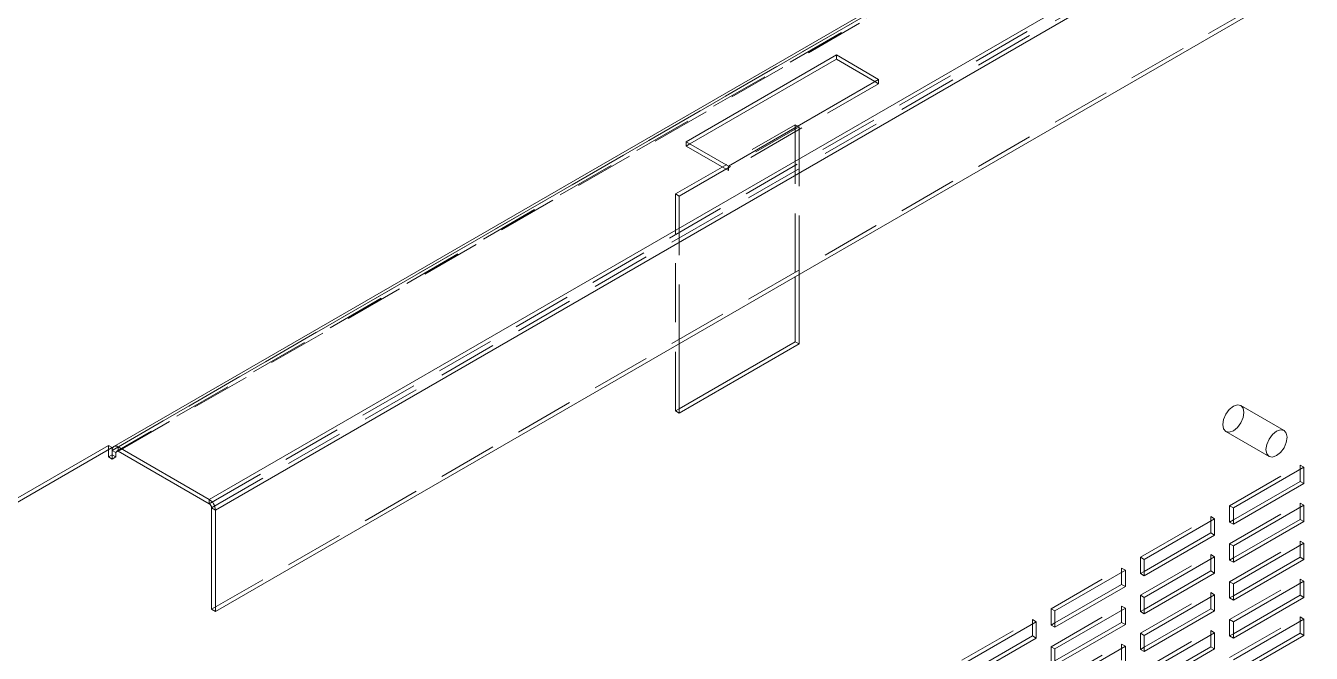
# Model space of a CAD drawing. Header units: millimetres. Extents: x 1 to 4201, y 2 to 2972.
# Drawn here: x 3089.9 to 3366.5, y 2093.2 to 2228.2 of the extents above; entities that cross this region are included whole.
import ezdxf

# ---------------------------------------------------------------- set-up
doc = ezdxf.new("R2010")
doc.units = ezdxf.units.MM
doc.header["$LTSCALE"] = 10
doc.linetypes.add('HIDDEN', pattern=[1.905, 1.27, -0.635])

msp = doc.modelspace()

# ---------------------------------------------------------------- linework, layer by layer
at = {"color": 7, "linetype": 'Continuous', "lineweight": 15}
for p, q in [((3891.791, 2589.67), (3108.922, 2137.73)), ((3109.851, 2137.638), (3892.719, 2589.578)), ((3129.448, 2126.325), (3912.316, 2578.265)), ((3130.761, 2124.05), (3913.629, 2575.991)), ((3130.761, 2102.237), (3913.629, 2554.177)), ((3264.354, 2221.932), (3232.029, 2203.271)), ((3232.837, 2202.805), (3264.354, 2220.999)), ((3273.445, 2216.684), (3264.354, 2221.932)), ((3264.354, 2220.999), (3264.354, 2221.932)), ((3264.354, 2220.999), (3272.637, 2216.217)), ((3241.12, 2198.023), (3273.445, 2216.684)), ((3232.029, 2203.271), (3241.12, 2198.023)), ((3255.515, 2174.256), (3255.515, 2160.254)), ((3256.323, 2174.722), (3256.323, 2159.787)), ((3255.515, 2160.254), (3230.564, 2145.85)), ((3256.323, 2159.787), (3255.515, 2160.254)), ((3230.564, 2144.917), (3230.564, 2159.852)), ((3256.323, 2159.787), (3230.564, 2144.917)), ((3360.663, 2141.158), (3351.369, 2146.523)), ((3348.155, 2140.956), (3357.449, 2135.591)), ((3007.523, 2080.081), (3107.73, 2137.93)), ((3008.331, 2079.615), (3108.538, 2137.463)), ((3107.73, 2137.93), (3108.538, 2137.463)), ((3108.538, 2135.013), (3108.538, 2137.463)), ((3108.538, 2136.88), (3109.346, 2136.413)), ((3108.538, 2135.946), (3109.346, 2135.48)), ((3109.346, 2135.48), (3108.538, 2135.013)), ((3109.346, 2136.413), (3109.851, 2136.705)), ((3109.346, 2136.413), (3109.346, 2135.48)), ((3129.448, 2126.325), (3109.851, 2137.638)), ((3109.851, 2137.638), (3109.851, 2136.705)), ((3129.448, 2125.392), (3109.851, 2136.705)), ((3349.762, 2124.492), (3364.915, 2133.24)), ((3364.106, 2132.773), (3364.106, 2130.207)), ((3364.915, 2133.24), (3364.915, 2129.74)), ((3364.106, 2130.207), (3349.762, 2121.926)), ((3364.915, 2129.74), (3349.762, 2120.993)), ((3364.915, 2129.74), (3364.106, 2130.207)), ((3129.448, 2126.325), (3129.448, 2125.392)), ((3130.761, 2124.05), (3129.953, 2124.517)), ((3129.953, 2124.517), (3129.953, 2102.704)), ((3349.762, 2116.327), (3364.915, 2125.074)), ((3349.762, 2120.993), (3349.762, 2124.492)), ((3364.106, 2124.608), (3364.106, 2122.041)), ((3364.915, 2125.074), (3364.915, 2121.575)), ((3130.761, 2124.05), (3130.761, 2102.237)), ((3330.569, 2113.413), (3345.722, 2122.16)), ((3344.913, 2121.693), (3344.913, 2119.127)), ((3345.722, 2122.16), (3345.722, 2118.66)), ((3364.106, 2122.041), (3349.762, 2113.761)), ((3364.915, 2121.575), (3349.762, 2112.827)), ((3364.915, 2121.575), (3364.106, 2122.041)), ((3344.913, 2119.127), (3330.569, 2110.846)), ((3345.722, 2118.66), (3330.569, 2109.913)), ((3345.722, 2118.66), (3344.913, 2119.127)), ((3349.762, 2108.162), (3364.915, 2116.909)), ((3349.762, 2112.827), (3349.762, 2116.327)), ((3364.106, 2116.442), (3364.106, 2113.876)), ((3364.915, 2116.909), (3364.915, 2113.409)), ((3330.569, 2105.247), (3345.722, 2113.994)), ((3330.569, 2109.913), (3330.569, 2113.413)), ((3344.913, 2113.528), (3344.913, 2110.961)), ((3345.722, 2113.994), (3345.722, 2110.495)), ((3364.106, 2113.876), (3349.762, 2105.595)), ((3364.915, 2113.409), (3349.762, 2104.662)), ((3364.915, 2113.409), (3364.106, 2113.876)), ((3311.376, 2102.333), (3326.529, 2111.08)), ((3325.721, 2110.613), (3325.721, 2108.047)), ((3326.529, 2111.08), (3326.529, 2107.58)), ((3344.913, 2110.961), (3330.569, 2102.681)), ((3345.722, 2110.495), (3330.569, 2101.748)), ((3345.722, 2110.495), (3344.913, 2110.961)), ((3325.721, 2108.047), (3311.376, 2099.766)), ((3326.529, 2107.58), (3311.376, 2098.833)), ((3326.529, 2107.58), (3325.721, 2108.047)), ((3349.762, 2099.996), (3364.915, 2108.743)), ((3349.762, 2104.662), (3349.762, 2108.162)), ((3364.106, 2108.277), (3364.106, 2105.71)), ((3364.915, 2108.743), (3364.915, 2105.244)), ((3330.569, 2097.082), (3345.722, 2105.829)), ((3330.569, 2101.748), (3330.569, 2105.247)), ((3344.913, 2105.362), (3344.913, 2102.796)), ((3345.722, 2105.829), (3345.722, 2102.329)), ((3364.106, 2105.71), (3349.762, 2097.43)), ((3364.915, 2105.244), (3349.762, 2096.497)), ((3364.915, 2105.244), (3364.106, 2105.71)), ((3130.761, 2102.237), (3129.953, 2102.704)), ((3311.376, 2094.167), (3326.529, 2102.915)), ((3311.376, 2098.833), (3311.376, 2102.333)), ((3325.721, 2102.448), (3325.721, 2099.882)), ((3326.529, 2102.915), (3326.529, 2099.415)), ((3344.913, 2102.796), (3330.569, 2094.515)), ((3345.722, 2102.329), (3330.569, 2093.582)), ((3345.722, 2102.329), (3344.913, 2102.796)), ((3292.184, 2091.253), (3307.336, 2100)), ((3306.528, 2099.534), (3306.528, 2096.967)), ((3307.336, 2100), (3307.336, 2096.501)), ((3325.721, 2099.882), (3311.376, 2091.601)), ((3326.529, 2099.415), (3311.376, 2090.668)), ((3326.529, 2099.415), (3325.721, 2099.882)), ((3349.762, 2091.831), (3364.915, 2100.578)), ((3349.762, 2096.497), (3349.762, 2099.996)), ((3364.106, 2100.111), (3364.106, 2097.545)), ((3364.915, 2100.578), (3364.915, 2097.079)), ((3306.528, 2096.967), (3292.184, 2088.686)), ((3307.336, 2096.501), (3306.528, 2096.967)), ((3330.569, 2088.916), (3345.722, 2097.664)), ((3330.569, 2093.582), (3330.569, 2097.082)), ((3344.913, 2097.197), (3344.913, 2094.631)), ((3345.722, 2097.664), (3345.722, 2094.164)), ((3364.106, 2097.545), (3349.762, 2089.264)), ((3364.915, 2097.079), (3349.762, 2088.331)), ((3364.915, 2097.079), (3364.106, 2097.545)), ((3307.336, 2096.501), (3292.184, 2087.753)), ((3311.376, 2086.002), (3326.529, 2094.749)), ((3311.376, 2090.668), (3311.376, 2094.167)), ((3325.721, 2094.283), (3325.721, 2091.716)), ((3326.529, 2094.749), (3326.529, 2091.25)), ((3344.913, 2094.631), (3330.569, 2086.35)), ((3345.722, 2094.164), (3330.569, 2085.417)), ((3345.722, 2094.164), (3344.913, 2094.631))]:
    msp.add_line(p, q, dxfattribs=at)
at = {"color": 7, "linetype": 'HIDDEN', "lineweight": 0}
for p, q in [((3108.538, 2136.88), (3891.406, 2588.82)), ((3892.362, 2588.68), (3109.494, 2136.74)), ((3109.851, 2136.705), (3892.719, 2588.645)), ((3109.851, 2136.705), (3892.214, 2588.353)), ((3129.448, 2125.392), (3912.316, 2577.332)), ((3129.953, 2124.517), (3912.821, 2576.457)), ((3129.953, 2102.704), (3912.821, 2554.644)), ((3273.445, 2215.751), (3241.12, 2197.09)), ((3272.637, 2216.217), (3273.445, 2215.751)), ((3273.445, 2215.751), (3273.445, 2216.684)), ((3229.756, 2192.043), (3255.515, 2206.913)), ((3230.564, 2191.577), (3256.323, 2206.447)), ((3256.323, 2206.447), (3255.515, 2206.913)), ((3255.515, 2206.913), (3255.515, 2174.256)), ((3256.323, 2206.447), (3256.323, 2174.722)), ((3232.029, 2202.338), (3232.029, 2203.271)), ((3232.029, 2202.338), (3232.837, 2202.805)), ((3241.12, 2197.09), (3232.029, 2202.338)), ((3241.12, 2197.09), (3241.12, 2198.023)), ((3229.756, 2145.384), (3229.756, 2192.043)), ((3230.564, 2191.577), (3229.756, 2192.043)), ((3230.564, 2159.852), (3230.564, 2191.577)), ((3230.564, 2145.85), (3229.756, 2145.384)), ((3230.564, 2144.917), (3229.756, 2145.384)), ((3107.73, 2135.48), (3107.73, 2137.93)), ((3108.538, 2135.946), (3107.73, 2135.48)), ((3107.73, 2135.48), (3108.538, 2135.013)), ((3348.954, 2124.959), (3364.106, 2133.706)), ((3364.915, 2133.24), (3364.106, 2133.706)), ((3364.106, 2133.706), (3364.106, 2132.773)), ((3348.954, 2116.793), (3364.106, 2125.541)), ((3349.762, 2124.492), (3348.954, 2124.959)), ((3348.954, 2121.459), (3348.954, 2124.959)), ((3364.915, 2125.074), (3364.106, 2125.541)), ((3364.106, 2125.541), (3364.106, 2124.608)), ((3329.761, 2113.879), (3344.913, 2122.626)), ((3345.722, 2122.16), (3344.913, 2122.626)), ((3344.913, 2122.626), (3344.913, 2121.693)), ((3349.762, 2121.926), (3348.954, 2121.459)), ((3349.762, 2120.993), (3348.954, 2121.459)), ((3348.954, 2108.628), (3364.106, 2117.375)), ((3349.762, 2116.327), (3348.954, 2116.793)), ((3348.954, 2113.294), (3348.954, 2116.793)), ((3364.915, 2116.909), (3364.106, 2117.375)), ((3364.106, 2117.375), (3364.106, 2116.442)), ((3329.761, 2105.714), (3344.913, 2114.461)), ((3329.761, 2110.38), (3329.761, 2113.879)), ((3330.569, 2113.413), (3329.761, 2113.879)), ((3345.722, 2113.994), (3344.913, 2114.461)), ((3344.913, 2114.461), (3344.913, 2113.528)), ((3349.762, 2113.761), (3348.954, 2113.294)), ((3349.762, 2112.827), (3348.954, 2113.294)), ((3310.568, 2102.799), (3325.721, 2111.546)), ((3326.529, 2111.08), (3325.721, 2111.546)), ((3325.721, 2111.546), (3325.721, 2110.613)), ((3330.569, 2110.846), (3329.761, 2110.38)), ((3330.569, 2109.913), (3329.761, 2110.38)), ((3348.954, 2100.463), (3364.106, 2109.21)), ((3348.954, 2105.129), (3348.954, 2108.628)), ((3349.762, 2108.162), (3348.954, 2108.628)), ((3364.915, 2108.743), (3364.106, 2109.21)), ((3364.106, 2109.21), (3364.106, 2108.277)), ((3329.761, 2097.548), (3344.913, 2106.295)), ((3330.569, 2105.247), (3329.761, 2105.714)), ((3329.761, 2102.214), (3329.761, 2105.714)), ((3345.722, 2105.829), (3344.913, 2106.295)), ((3344.913, 2106.295), (3344.913, 2105.362)), ((3349.762, 2105.595), (3348.954, 2105.129)), ((3349.762, 2104.662), (3348.954, 2105.129)), ((3310.568, 2094.634), (3325.721, 2103.381)), ((3311.376, 2102.333), (3310.568, 2102.799)), ((3310.568, 2099.3), (3310.568, 2102.799)), ((3326.529, 2102.915), (3325.721, 2103.381)), ((3325.721, 2103.381), (3325.721, 2102.448)), ((3330.569, 2102.681), (3329.761, 2102.214)), ((3330.569, 2101.748), (3329.761, 2102.214)), ((3291.375, 2091.719), (3306.528, 2100.467)), ((3307.336, 2100), (3306.528, 2100.467)), ((3306.528, 2100.467), (3306.528, 2099.534)), ((3311.376, 2099.766), (3310.568, 2099.3)), ((3311.376, 2098.833), (3310.568, 2099.3)), ((3348.954, 2092.297), (3364.106, 2101.044)), ((3348.954, 2096.963), (3348.954, 2100.463)), ((3349.762, 2099.996), (3348.954, 2100.463)), ((3364.915, 2100.578), (3364.106, 2101.044)), ((3364.106, 2101.044), (3364.106, 2100.111)), ((3329.761, 2089.383), (3344.913, 2098.13)), ((3329.761, 2094.049), (3329.761, 2097.548)), ((3330.569, 2097.082), (3329.761, 2097.548)), ((3345.722, 2097.664), (3344.913, 2098.13)), ((3344.913, 2098.13), (3344.913, 2097.197)), ((3349.762, 2097.43), (3348.954, 2096.963)), ((3349.762, 2096.497), (3348.954, 2096.963)), ((3310.568, 2086.468), (3325.721, 2095.216)), ((3311.376, 2094.167), (3310.568, 2094.634)), ((3310.568, 2091.134), (3310.568, 2094.634)), ((3326.529, 2094.749), (3325.721, 2095.216)), ((3325.721, 2095.216), (3325.721, 2094.283)), ((3330.569, 2094.515), (3329.761, 2094.049)), ((3330.569, 2093.582), (3329.761, 2094.049))]:
    msp.add_line(p, q, dxfattribs=at)
at = {"color": 7, "linetype": 'Continuous', "lineweight": 15, "flags": 128}
for points in [[(3347.489, 2142.427), (3347.662, 2143.532), (3348.155, 2144.667), (3348.892, 2145.662), (3349.762, 2146.364), (3350.632, 2146.666), (3351.369, 2146.523)], [(3348.155, 2140.956), (3348.155, 2140.956), (3347.662, 2141.523), (3347.489, 2142.427)], [(3356.783, 2137.062), (3356.956, 2138.167), (3357.448, 2139.303), (3358.186, 2140.297), (3359.056, 2140.999), (3359.925, 2141.301), (3360.663, 2141.158), (3361.155, 2140.591), (3361.328, 2139.687), (3361.155, 2138.582), (3360.663, 2137.446), (3359.925, 2136.452), (3359.056, 2135.75), (3358.186, 2135.448), (3357.448, 2135.591), (3356.956, 2136.158), (3356.783, 2137.062)]]:
    msp.add_lwpolyline(points, dxfattribs=at)
at = {"color": 7, "linetype": 'HIDDEN', "lineweight": 0, "flags": 128}
msp.add_lwpolyline([(3351.369, 2146.523), (3351.369, 2146.523), (3351.862, 2145.956), (3352.035, 2145.051), (3351.862, 2143.947), (3351.369, 2142.811), (3350.632, 2141.817), (3349.762, 2141.115), (3348.892, 2140.812), (3348.155, 2140.956)], dxfattribs=at)
at = {"color": 7, "linetype": 'Continuous', "lineweight": 15}
for centre, radius, start, end in [((3109.338, 2137.009), 0.811, 50.79671, 189.21404), ((3109.654, 2136.463), 0.312, 50.79671, 189.21404), ((3127.91, 2123.921), 2.854, 2.60548, 57.39452), ((3128.856, 2124.467), 1.098, 2.60548, 57.39452)]:
    msp.add_arc(centre, radius, start, end, dxfattribs=at)

doc.saveas('drawing.dxf')
